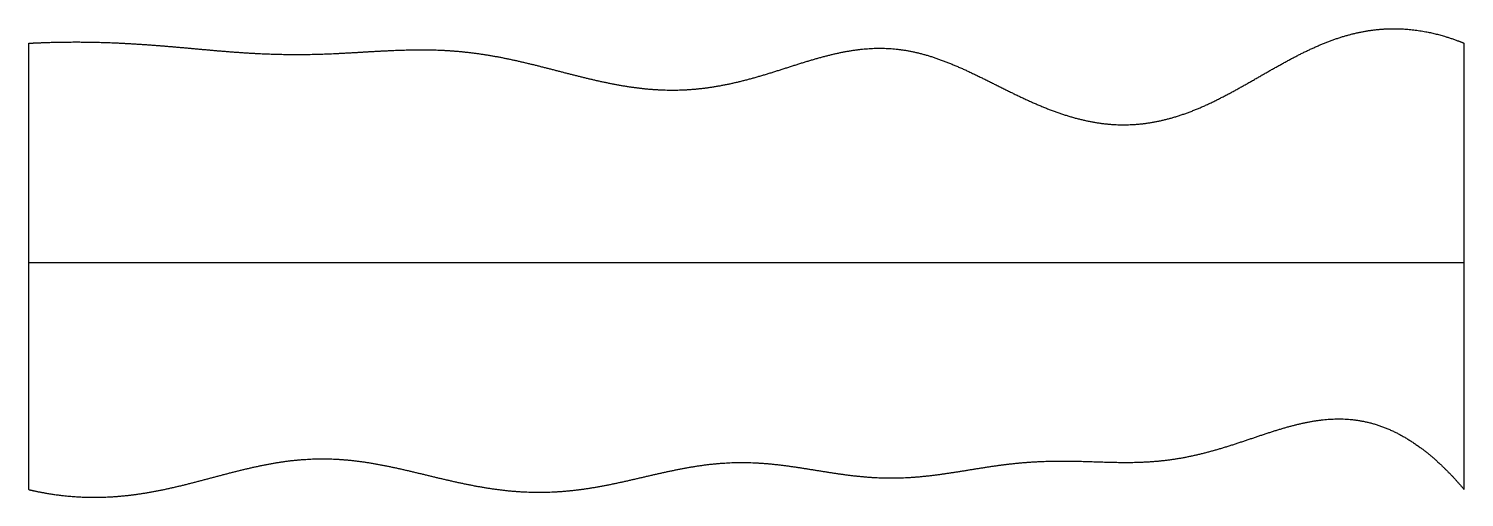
# Model space of a CAD drawing. Header units: millimetres. Extents: x 0 to 10, y -0.1 to 3.2.
import ezdxf

# ---------------------------------------------------------------- set-up
doc = ezdxf.new("R2010")
doc.units = ezdxf.units.MM
doc.layers.get('0').update_dxf_attribs({"linetype": 'CONTINUOUS'})

msp = doc.modelspace()

# ---------------------------------------------------------------- linework, layer by layer
for points in [[(0, 3.055), (0.04, 3.057), (0.121, 3.061), (0.243, 3.064), (0.404, 3.065), (0.606, 3.059), (0.808, 3.047), (1.009, 3.031), (1.211, 3.012), (1.413, 2.994), (1.614, 2.981), (1.816, 2.975), (2.019, 2.977), (2.221, 2.987), (2.423, 3), (2.625, 3.01), (2.827, 3.012), (3.028, 2.999), (3.229, 2.971), (3.428, 2.929), (3.628, 2.878), (3.828, 2.825), (4.028, 2.777), (4.229, 2.741), (4.431, 2.724), (4.633, 2.729), (4.836, 2.758), (5.038, 2.807), (5.241, 2.871), (5.442, 2.938), (5.643, 2.993), (5.841, 3.025), (6.038, 3.024), (6.233, 2.986), (6.427, 2.916), (6.623, 2.824), (6.82, 2.723), (7.019, 2.626), (7.221, 2.548), (7.424, 2.496), (7.627, 2.478), (7.829, 2.496), (8.028, 2.548), (8.224, 2.629), (8.417, 2.732), (8.608, 2.843), (8.798, 2.952), (8.99, 3.047), (9.184, 3.118), (9.382, 3.158), (9.583, 3.163), (9.748, 3.138), (9.873, 3.103), (9.958, 3.072), (10, 3.055)], [(0, -0.055), (0, 0.069), (0, 0.318), (0, 0.691), (0, 1.189), (0, 1.811), (0, 2.309), (0, 2.682), (0, 2.931), (0, 3.055)], [(10, -0.055), (10, 0.069), (10, 0.318), (10, 0.691), (10, 1.189), (10, 1.811), (10, 2.309), (10, 2.682), (10, 2.931), (10, 3.055)], [(0, 1.527), (0.4, 1.527), (1.2, 1.527), (2.4, 1.527), (4, 1.527), (6, 1.527), (7.6, 1.527), (8.8, 1.527), (9.6, 1.527), (10, 1.527)], [(0, -0.055), (0.041, -0.064), (0.122, -0.081), (0.243, -0.1), (0.405, -0.113), (0.606, -0.107), (0.808, -0.083), (1.008, -0.042), (1.209, 0.01), (1.409, 0.065), (1.609, 0.114), (1.809, 0.15), (2.008, 0.165), (2.208, 0.158), (2.408, 0.13), (2.609, 0.087), (2.81, 0.037), (3.011, -0.011), (3.213, -0.05), (3.415, -0.073), (3.617, -0.077), (3.818, -0.061), (4.02, -0.028), (4.22, 0.018), (4.421, 0.066), (4.621, 0.108), (4.822, 0.134), (5.022, 0.139), (5.223, 0.122), (5.424, 0.091), (5.626, 0.056), (5.827, 0.03), (6.028, 0.021), (6.229, 0.034), (6.43, 0.062), (6.632, 0.097), (6.833, 0.127), (7.034, 0.144), (7.236, 0.147), (7.438, 0.139), (7.64, 0.132), (7.841, 0.137), (8.042, 0.163), (8.243, 0.211), (8.443, 0.275), (8.641, 0.345), (8.839, 0.406), (9.036, 0.443), (9.231, 0.443), (9.425, 0.398), (9.618, 0.303), (9.771, 0.186), (9.886, 0.075), (9.962, -0.01), (10, -0.055)]]:
    msp.add_open_spline(points, degree=5)

doc.saveas('drawing.dxf')
